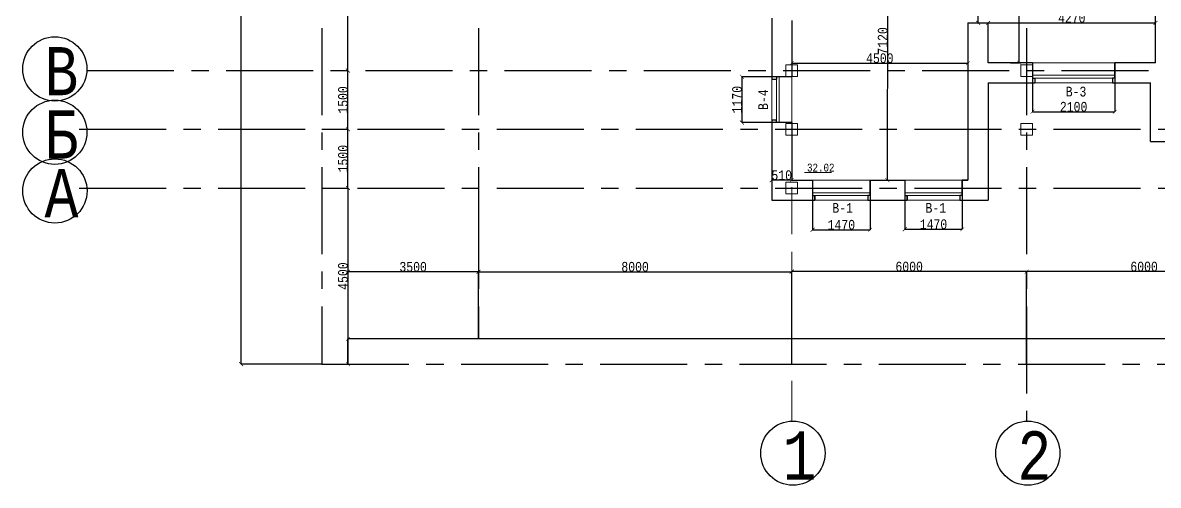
# Model space of a CAD drawing. Header units: millimetres. Extents: x -689206 to 4969298, y -1019800 to 703299.
# Drawn here: x 260733 to 289736, y -94201 to -82380 of the extents above; entities that cross this region are included whole.
import ezdxf

# ---------------------------------------------------------------- set-up
doc = ezdxf.new("R2010")
doc.units = ezdxf.units.MM
doc.linetypes.add('JIS_02_4.0', pattern=[5.5, 4, -1.5])
doc.linetypes.add('осеваяX2', pattern=[101.6, 63.5, -12.7, 12.7, -12.7])
for name, color, linetype, lineweight in [('несущие', 7, 'Continuous', 30), ('ОКНА', 250, 'Continuous', 20), ('РАЗМЕРЫ', 7, 'Continuous', 9), ('сваи', 7, 'JIS_02_4.0', 30), ('стены', 7, 'Continuous', 20)]:
    doc.layers.add(name, color=color, linetype=linetype, lineweight=lineweight)
doc.layers.add('сетка', color=104, linetype='Continuous')
doc.styles.add('Аннотативный', font='isocteur.ttf', dxfattribs={"width": 0.7, "height": 250})
doc.dimstyles.new('Аннотативный', dxfattribs={"dimscale": 0, "dimtxt": 250, "dimasz": 100, "dimexe": 1.25, "dimexo": 0.625, "dimtad": 1, "dimdec": 0, "dimtxsty": 'Аннотативный', "dimblk": 'ARCHTICK', "dimcen": 2.5, "dimadec": 0, "dimazin": 0, "dimtfac": 1, "dimtdec": 0, "dimtmove": 0, "dimatfit": 3, "dimfxl": 1, "dimarcsym": 0})

# ---------------------------------------------------------------- blocks, each defined once
blk = doc.blocks.new('_ArchTick')
at = {"color": 0, "linetype": 'ByBlock', "const_width": 0.15}
blk.add_lwpolyline([(-0.5, -0.5), (0.5, 0.5)], dxfattribs=at)
blk = doc.blocks.new('*D924')
at = {"layer": 'Defpoints', "color": 0, "lineweight": 20, "transparency": 16777216}
for p in [(289663, -82383), (285391, -83074), (289663, -83074)]:
    blk.add_point(p, dxfattribs=at)
at = {"layer": 'стены', "color": 0, "lineweight": -2, "transparency": 16777216}
for p, q in [((285391, -83074), (285391, -82382)), ((285391, -82383), (289663, -82383)), ((289663, -83074), (289663, -82382))]:
    blk.add_line(p, q, dxfattribs=at)
at = {"layer": 'стены', "color": 0, "lineweight": -2, "transparency": 16777216, "xscale": 100, "yscale": 100, "zscale": 100, "rotation": 180}
blk.add_blockref('_ArchTick', (285391, -82383), dxfattribs=at)
at = {"layer": 'стены', "color": 0, "lineweight": -2, "transparency": 16777216, "xscale": 100, "yscale": 100, "zscale": 100}
blk.add_blockref('_ArchTick', (289663, -82383), dxfattribs=at)
at = {"layer": 'стены', "color": 0, "lineweight": 13, "transparency": 16777216, "insert": (287527, -82258), "char_height": 250, "attachment_point": 5, "style": 'Аннотативный'}
blk.add_mtext('4270', dxfattribs=at)
blk = doc.blocks.new('*D963')
at = {"layer": 'Defpoints', "color": 0, "lineweight": 30, "transparency": 16777216}
for p in [(282832, -79287), (282832, -79287), (282817, -86404)]:
    blk.add_point(p, dxfattribs=at)
at = {"layer": 'ОКНА', "color": 0, "lineweight": -2, "transparency": 16777216}
for p, q in [((282817, -86404), (282832, -79287)), ((282832, -79287), (282833, -79287)), ((282818, -86404), (282819, -86404))]:
    blk.add_line(p, q, dxfattribs=at)
at = {"layer": 'ОКНА', "color": 0, "lineweight": -2, "transparency": 16777216, "xscale": 100, "yscale": 100, "zscale": 100}
for p, rotation in [((282832, -79287), 89.88563864919588), ((282817, -86404), 269.8856386491959)]:
    blk.add_blockref('_ArchTick', p, dxfattribs=dict(at, rotation=rotation))
at = {"layer": 'ОКНА', "color": 0, "lineweight": 13, "transparency": 16777216, "insert": (282699, -82846), "char_height": 250, "attachment_point": 5, "rotation": 89.8856, "style": 'Аннотативный'}
blk.add_mtext('7120', dxfattribs=at)
blk = doc.blocks.new('*D964')
at = {"layer": 'Defpoints', "color": 0, "lineweight": 30, "transparency": 16777216}
for p in [(280373, -83042), (284873, -83042), (284873, -83415)]:
    blk.add_point(p, dxfattribs=at)
at = {"layer": 'ОКНА', "color": 0, "lineweight": -2, "transparency": 16777216}
for p, q in [((280373, -83042), (280373, -83416)), ((284873, -83042), (284873, -83416)), ((280373, -83415), (284873, -83415))]:
    blk.add_line(p, q, dxfattribs=at)
at = {"layer": 'ОКНА', "color": 0, "lineweight": -2, "transparency": 16777216, "xscale": 100, "yscale": 100, "zscale": 100, "rotation": 180}
blk.add_blockref('_ArchTick', (280373, -83415), dxfattribs=at)
at = {"layer": 'ОКНА', "color": 0, "lineweight": -2, "transparency": 16777216, "xscale": 100, "yscale": 100, "zscale": 100}
blk.add_blockref('_ArchTick', (284873, -83415), dxfattribs=at)
at = {"layer": 'ОКНА', "color": 0, "lineweight": 13, "transparency": 16777216, "insert": (282623, -83289), "char_height": 250, "attachment_point": 5, "style": 'Аннотативный'}
blk.add_mtext('4500', dxfattribs=at)
blk = doc.blocks.new('*D1010')
at = {"layer": 'Defpoints', "color": 0, "linetype": 'ByBlock', "lineweight": 30, "transparency": 16777216}
for p in [(280373, -83762), (279103, -84932), (280373, -84932)]:
    blk.add_point(p, dxfattribs=at)
at = {"layer": 'РАЗМЕРЫ', "color": 0, "linetype": 'ByBlock', "lineweight": -2, "transparency": 16777216}
for p, q in [((280372, -83762), (279102, -83762)), ((279103, -83762), (279103, -84932)), ((280372, -84932), (279102, -84932))]:
    blk.add_line(p, q, dxfattribs=at)
at = {"layer": 'РАЗМЕРЫ', "color": 0, "linetype": 'ByBlock', "lineweight": -2, "transparency": 16777216, "xscale": 100, "yscale": 100, "zscale": 100}
for p, rotation in [((279103, -83762), 90), ((279103, -84932), 270)]:
    blk.add_blockref('_ArchTick', p, dxfattribs=dict(at, rotation=rotation))
at = {"layer": 'РАЗМЕРЫ', "color": 0, "linetype": 'ByBlock', "lineweight": 13, "transparency": 16777216, "insert": (278978, -84347), "char_height": 250, "attachment_point": 5, "rotation": 90, "style": 'Аннотативный'}
blk.add_mtext('1170', dxfattribs=at)
blk = doc.blocks.new('*D1011')
at = {"layer": 'Defpoints', "color": 0, "linetype": 'ByBlock', "lineweight": 30, "transparency": 16777216}
for p in [(280906, -86404), (282376, -86404), (282376, -87671)]:
    blk.add_point(p, dxfattribs=at)
at = {"layer": 'РАЗМЕРЫ', "color": 0, "linetype": 'ByBlock', "lineweight": -2, "transparency": 16777216}
for p, q in [((280906, -86405), (280906, -87672)), ((282376, -86405), (282376, -87672)), ((280906, -87671), (282376, -87671))]:
    blk.add_line(p, q, dxfattribs=at)
at = {"layer": 'РАЗМЕРЫ', "color": 0, "linetype": 'ByBlock', "lineweight": -2, "transparency": 16777216, "xscale": 100, "yscale": 100, "zscale": 100, "rotation": 180}
blk.add_blockref('_ArchTick', (280906, -87671), dxfattribs=at)
at = {"layer": 'РАЗМЕРЫ', "color": 0, "linetype": 'ByBlock', "lineweight": -2, "transparency": 16777216, "xscale": 100, "yscale": 100, "zscale": 100}
blk.add_blockref('_ArchTick', (282376, -87671), dxfattribs=at)
at = {"layer": 'РАЗМЕРЫ', "color": 0, "linetype": 'ByBlock', "lineweight": 13, "transparency": 16777216, "insert": (281641, -87546), "char_height": 250, "attachment_point": 5, "style": 'Аннотативный'}
blk.add_mtext('1470', dxfattribs=at)
blk = doc.blocks.new('*D1012')
at = {"layer": 'Defpoints', "color": 0, "linetype": 'ByBlock', "lineweight": 30, "transparency": 16777216}
for p in [(283259, -86404), (284729, -86404), (284729, -87658)]:
    blk.add_point(p, dxfattribs=at)
at = {"layer": 'РАЗМЕРЫ', "color": 0, "linetype": 'ByBlock', "lineweight": -2, "transparency": 16777216}
for p, q in [((283259, -86405), (283259, -87659)), ((284729, -86405), (284729, -87659)), ((283259, -87658), (284729, -87658))]:
    blk.add_line(p, q, dxfattribs=at)
at = {"layer": 'РАЗМЕРЫ', "color": 0, "linetype": 'ByBlock', "lineweight": -2, "transparency": 16777216, "xscale": 100, "yscale": 100, "zscale": 100, "rotation": 180}
blk.add_blockref('_ArchTick', (283259, -87658), dxfattribs=at)
at = {"layer": 'РАЗМЕРЫ', "color": 0, "linetype": 'ByBlock', "lineweight": -2, "transparency": 16777216, "xscale": 100, "yscale": 100, "zscale": 100}
blk.add_blockref('_ArchTick', (284729, -87658), dxfattribs=at)
at = {"layer": 'РАЗМЕРЫ', "color": 0, "linetype": 'ByBlock', "lineweight": 13, "transparency": 16777216, "insert": (283994, -87532), "char_height": 250, "attachment_point": 5, "style": 'Аннотативный'}
blk.add_mtext('1470', dxfattribs=at)
blk = doc.blocks.new('*D1030')
at = {"layer": 'Defpoints', "color": 0, "linetype": 'ByBlock', "lineweight": 30, "transparency": 16777216}
for p in [(286523, -83404), (288623, -83404), (288623, -84655)]:
    blk.add_point(p, dxfattribs=at)
at = {"layer": 'РАЗМЕРЫ', "color": 0, "linetype": 'ByBlock', "lineweight": -2, "transparency": 16777216}
for p, q in [((286523, -83405), (286523, -84657)), ((288623, -83405), (288623, -84657)), ((286523, -84655), (288623, -84655))]:
    blk.add_line(p, q, dxfattribs=at)
at = {"layer": 'РАЗМЕРЫ', "color": 0, "linetype": 'ByBlock', "lineweight": -2, "transparency": 16777216, "xscale": 100, "yscale": 100, "zscale": 100, "rotation": 180}
blk.add_blockref('_ArchTick', (286523, -84655), dxfattribs=at)
at = {"layer": 'РАЗМЕРЫ', "color": 0, "linetype": 'ByBlock', "lineweight": -2, "transparency": 16777216, "xscale": 100, "yscale": 100, "zscale": 100}
blk.add_blockref('_ArchTick', (288623, -84655), dxfattribs=at)
at = {"layer": 'РАЗМЕРЫ', "color": 0, "linetype": 'ByBlock', "lineweight": 13, "transparency": 16777216, "insert": (287573, -84530), "char_height": 250, "attachment_point": 5, "style": 'Аннотативный'}
blk.add_mtext('2100', dxfattribs=at)
blk = doc.blocks.new('*D1047')
at = {"layer": 'Defpoints', "color": 0, "linetype": 'ByBlock', "lineweight": 20, "transparency": 16777216}
for p in [(285957, -76344), (286184, -76344), (285957, -83404)]:
    blk.add_point(p, dxfattribs=at)
at = {"layer": 'РАЗМЕРЫ', "color": 0, "linetype": 'ByBlock', "lineweight": -2, "transparency": 16777216}
for p, q in [((285958, -76344), (286186, -76344)), ((286184, -83404), (286184, -76344)), ((285957, -83404), (286185, -83404))]:
    blk.add_line(p, q, dxfattribs=at)
at = {"layer": 'РАЗМЕРЫ', "color": 0, "linetype": 'ByBlock', "lineweight": -2, "transparency": 16777216, "xscale": 100, "yscale": 100, "zscale": 100}
for p, rotation in [((286184, -76344), 89.99630299813984), ((286184, -83404), 269.9963029981398)]:
    blk.add_blockref('_ArchTick', p, dxfattribs=dict(at, rotation=rotation))
at = {"layer": 'РАЗМЕРЫ', "color": 0, "linetype": 'ByBlock', "lineweight": 20, "transparency": 16777216, "insert": (286059, -79874), "char_height": 250, "attachment_point": 5, "rotation": 89.9963, "style": 'Аннотативный'}
blk.add_mtext('7060', dxfattribs=at)
blk = doc.blocks.new('*D1048')
at = {"layer": 'Defpoints', "color": 0, "linetype": 'ByBlock', "lineweight": 30, "transparency": 16777216}
for p in [(279863, -86404), (279863, -86404), (280373, -86404)]:
    blk.add_point(p, dxfattribs=at)
at = {"layer": 'РАЗМЕРЫ', "color": 0, "linetype": 'ByBlock', "lineweight": -2, "transparency": 16777216}
for p, q in [((279863, -86404), (279863, -86403)), ((280373, -86404), (279863, -86404)), ((280373, -86404), (280373, -86403))]:
    blk.add_line(p, q, dxfattribs=at)
at = {"layer": 'РАЗМЕРЫ', "color": 0, "linetype": 'ByBlock', "lineweight": -2, "transparency": 16777216, "xscale": 100, "yscale": 100, "zscale": 100, "rotation": 180}
blk.add_blockref('_ArchTick', (279863, -86404), dxfattribs=at)
at = {"layer": 'РАЗМЕРЫ', "color": 0, "linetype": 'ByBlock', "lineweight": -2, "transparency": 16777216, "xscale": 100, "yscale": 100, "zscale": 100}
blk.add_blockref('_ArchTick', (280373, -86404), dxfattribs=at)
at = {"layer": 'РАЗМЕРЫ', "color": 0, "linetype": 'ByBlock', "lineweight": 13, "transparency": 16777216, "insert": (280118, -86279), "char_height": 250, "attachment_point": 5, "style": 'Аннотативный'}
blk.add_mtext('510', dxfattribs=at)
blk = doc.blocks.new('*D1390')
at = {"layer": 'Defpoints', "color": 0, "lineweight": 20, "ltscale": 150, "transparency": 16777216}
for p in [(285134, -79292), (285134, -79292), (285128, -82383)]:
    blk.add_point(p, dxfattribs=at)
at = {"layer": 'РАЗМЕРЫ', "color": 0, "lineweight": -2, "ltscale": 150, "transparency": 16777216}
for p, q in [((285134, -82383), (285134, -79292)), ((285135, -79292), (285135, -79292)), ((285128, -82383), (285135, -82383))]:
    blk.add_line(p, q, dxfattribs=at)
at = {"layer": 'РАЗМЕРЫ', "color": 0, "lineweight": -2, "ltscale": 150, "transparency": 16777216, "xscale": 100, "yscale": 100, "zscale": 100}
for p, rotation in [((285134, -79292), 90), ((285134, -82383), 270)]:
    blk.add_blockref('_ArchTick', p, dxfattribs=dict(at, rotation=rotation))
at = {"layer": 'РАЗМЕРЫ', "color": 0, "lineweight": 20, "ltscale": 150, "transparency": 16777216, "insert": (285008, -80838), "char_height": 250, "attachment_point": 5, "rotation": 90, "style": 'Аннотативный'}
blk.add_mtext('3090', dxfattribs=at)
blk = doc.blocks.new('*D1408')
at = {"layer": 'Defpoints', "color": 0, "linetype": 'ByBlock', "lineweight": 20, "ltscale": 35, "transparency": 16777216}
for p in [(286373, -88740), (286373, -91104), (292373, -91104)]:
    blk.add_point(p, dxfattribs=at)
at = {"layer": 'сваи', "color": 0, "linetype": 'ByBlock', "lineweight": -2, "ltscale": 35, "transparency": 16777216}
for p, q in [((286373, -91104), (286373, -88739)), ((292373, -88740), (286373, -88740)), ((292373, -91104), (292373, -88739))]:
    blk.add_line(p, q, dxfattribs=at)
at = {"layer": 'сваи', "color": 0, "linetype": 'ByBlock', "lineweight": -2, "ltscale": 35, "transparency": 16777216, "xscale": 100, "yscale": 100, "zscale": 100, "rotation": 180}
blk.add_blockref('_ArchTick', (286373, -88740), dxfattribs=at)
at = {"layer": 'сваи', "color": 0, "linetype": 'ByBlock', "lineweight": -2, "ltscale": 35, "transparency": 16777216, "xscale": 100, "yscale": 100, "zscale": 100}
blk.add_blockref('_ArchTick', (292373, -88740), dxfattribs=at)
at = {"layer": 'сваи', "color": 0, "linetype": 'ByBlock', "lineweight": 20, "ltscale": 35, "transparency": 16777216, "insert": (289373, -88614), "char_height": 250, "attachment_point": 5, "style": 'Аннотативный'}
blk.add_mtext('6000', dxfattribs=at)
blk = doc.blocks.new('*D1409')
at = {"layer": 'Defpoints', "color": 0, "linetype": 'ByBlock', "lineweight": 20, "ltscale": 35, "transparency": 16777216}
for p in [(280373, -88740), (280373, -91104), (286373, -91104)]:
    blk.add_point(p, dxfattribs=at)
at = {"layer": 'сваи', "color": 0, "linetype": 'ByBlock', "lineweight": -2, "ltscale": 35, "transparency": 16777216}
for p, q in [((280373, -91104), (280373, -88739)), ((286373, -88740), (280373, -88740)), ((286373, -91104), (286373, -88739))]:
    blk.add_line(p, q, dxfattribs=at)
at = {"layer": 'сваи', "color": 0, "linetype": 'ByBlock', "lineweight": -2, "ltscale": 35, "transparency": 16777216, "xscale": 100, "yscale": 100, "zscale": 100, "rotation": 180}
blk.add_blockref('_ArchTick', (280373, -88740), dxfattribs=at)
at = {"layer": 'сваи', "color": 0, "linetype": 'ByBlock', "lineweight": -2, "ltscale": 35, "transparency": 16777216, "xscale": 100, "yscale": 100, "zscale": 100}
blk.add_blockref('_ArchTick', (286373, -88740), dxfattribs=at)
at = {"layer": 'сваи', "color": 0, "linetype": 'ByBlock', "lineweight": 20, "ltscale": 35, "transparency": 16777216, "insert": (283373, -88614), "char_height": 250, "attachment_point": 5, "style": 'Аннотативный'}
blk.add_mtext('6000', dxfattribs=at)
blk = doc.blocks.new('*D1410')
at = {"layer": 'Defpoints', "color": 0, "linetype": 'ByBlock', "lineweight": 20, "ltscale": 35, "transparency": 16777216}
for p in [(268373, -85104), (269040, -85104), (268373, -86604)]:
    blk.add_point(p, dxfattribs=at)
at = {"layer": 'сваи', "color": 0, "linetype": 'ByBlock', "lineweight": -2, "ltscale": 35, "transparency": 16777216}
for p, q in [((268373, -85104), (269041, -85104)), ((269040, -86604), (269040, -85104)), ((268373, -86604), (269041, -86604))]:
    blk.add_line(p, q, dxfattribs=at)
at = {"layer": 'сваи', "color": 0, "linetype": 'ByBlock', "lineweight": -2, "ltscale": 35, "transparency": 16777216, "xscale": 100, "yscale": 100, "zscale": 100}
for p, rotation in [((269040, -85104), 90), ((269040, -86604), 270)]:
    blk.add_blockref('_ArchTick', p, dxfattribs=dict(at, rotation=rotation))
at = {"layer": 'сваи', "color": 0, "linetype": 'ByBlock', "lineweight": 20, "ltscale": 35, "transparency": 16777216, "insert": (268914, -85854), "char_height": 250, "attachment_point": 5, "rotation": 90, "style": 'Аннотативный'}
blk.add_mtext('1500', dxfattribs=at)
blk = doc.blocks.new('*D1411')
at = {"layer": 'Defpoints', "color": 0, "linetype": 'ByBlock', "lineweight": 20, "ltscale": 35, "transparency": 16777216}
for p in [(269040, -83604), (269040, -83604), (269040, -85104)]:
    blk.add_point(p, dxfattribs=at)
at = {"layer": 'сваи', "color": 0, "linetype": 'ByBlock', "lineweight": -2, "ltscale": 35, "transparency": 16777216}
for p, q in [((269039, -83604), (269039, -83604)), ((269040, -85104), (269040, -83604)), ((269039, -85104), (269039, -85104))]:
    blk.add_line(p, q, dxfattribs=at)
at = {"layer": 'сваи', "color": 0, "linetype": 'ByBlock', "lineweight": -2, "ltscale": 35, "transparency": 16777216, "xscale": 100, "yscale": 100, "zscale": 100}
for p, rotation in [((269040, -83604), 90), ((269040, -85104), 270)]:
    blk.add_blockref('_ArchTick', p, dxfattribs=dict(at, rotation=rotation))
at = {"layer": 'сваи', "color": 0, "linetype": 'ByBlock', "lineweight": 20, "ltscale": 35, "transparency": 16777216, "insert": (268914, -84354), "char_height": 250, "attachment_point": 5, "rotation": 90, "style": 'Аннотативный'}
blk.add_mtext('1500', dxfattribs=at)
blk = doc.blocks.new('*D1412')
at = {"layer": 'Defpoints', "color": 0, "linetype": 'ByBlock', "lineweight": 20, "ltscale": 35, "transparency": 16777216}
for p in [(269040, -79102), (269040, -79102), (269040, -83604)]:
    blk.add_point(p, dxfattribs=at)
at = {"layer": 'сваи', "color": 0, "linetype": 'ByBlock', "lineweight": -2, "ltscale": 35, "transparency": 16777216}
for p, q in [((269040, -83604), (269040, -79102)), ((269041, -79102), (269041, -79102)), ((269041, -83604), (269041, -83604))]:
    blk.add_line(p, q, dxfattribs=at)
at = {"layer": 'сваи', "color": 0, "linetype": 'ByBlock', "lineweight": -2, "ltscale": 35, "transparency": 16777216, "xscale": 100, "yscale": 100, "zscale": 100}
for p, rotation in [((269040, -79102), 90), ((269040, -83604), 270)]:
    blk.add_blockref('_ArchTick', p, dxfattribs=dict(at, rotation=rotation))
at = {"layer": 'сваи', "color": 0, "linetype": 'ByBlock', "lineweight": 20, "ltscale": 35, "transparency": 16777216, "insert": (268914, -81353), "char_height": 250, "attachment_point": 5, "rotation": 90, "style": 'Аннотативный'}
blk.add_mtext('4500', dxfattribs=at)
blk = doc.blocks.new('*D1421')
at = {"layer": 'Defpoints', "color": 0, "linetype": 'ByBlock', "lineweight": 20, "ltscale": 35, "transparency": 16777216}
for p in [(266310, -49100), (268373, -49100), (268373, -91104)]:
    blk.add_point(p, dxfattribs=at)
at = {"layer": 'сваи', "color": 0, "linetype": 'ByBlock', "lineweight": -2, "ltscale": 35, "transparency": 16777216}
for p, q in [((268372, -49100), (266309, -49100)), ((266310, -91104), (266310, -49100)), ((268372, -91104), (266309, -91104))]:
    blk.add_line(p, q, dxfattribs=at)
at = {"layer": 'сваи', "color": 0, "linetype": 'ByBlock', "lineweight": -2, "ltscale": 35, "transparency": 16777216, "xscale": 100, "yscale": 100, "zscale": 100}
for p, rotation in [((266310, -49100), 90), ((266310, -91104), 270)]:
    blk.add_blockref('_ArchTick', p, dxfattribs=dict(at, rotation=rotation))
at = {"layer": 'сваи', "color": 0, "linetype": 'ByBlock', "lineweight": 20, "ltscale": 35, "transparency": 16777216, "insert": (266184, -70102), "char_height": 250, "attachment_point": 5, "rotation": 90, "style": 'Аннотативный'}
blk.add_mtext('42000', dxfattribs=at)
blk = doc.blocks.new('*D1422')
at = {"layer": 'Defpoints', "color": 0, "linetype": 'ByBlock', "lineweight": 20, "ltscale": 35, "transparency": 16777216}
for p in [(268373, -86604), (268373, -91104), (269040, -91104)]:
    blk.add_point(p, dxfattribs=at)
at = {"layer": 'сваи', "color": 0, "linetype": 'ByBlock', "lineweight": -2, "ltscale": 35, "transparency": 16777216}
for p, q in [((268373, -86604), (269041, -86604)), ((269040, -86604), (269040, -91104)), ((268373, -91104), (269041, -91104))]:
    blk.add_line(p, q, dxfattribs=at)
at = {"layer": 'сваи', "color": 0, "linetype": 'ByBlock', "lineweight": -2, "ltscale": 35, "transparency": 16777216, "xscale": 100, "yscale": 100, "zscale": 100}
for p, rotation in [((269040, -86604), 90), ((269040, -91104), 270)]:
    blk.add_blockref('_ArchTick', p, dxfattribs=dict(at, rotation=rotation))
at = {"layer": 'сваи', "color": 0, "linetype": 'ByBlock', "lineweight": 20, "ltscale": 35, "transparency": 16777216, "insert": (268914, -88854), "char_height": 250, "attachment_point": 5, "rotation": 90, "style": 'Аннотативный'}
blk.add_mtext('4500', dxfattribs=at)
blk = doc.blocks.new('*D1423')
at = {"layer": 'Defpoints', "color": 0, "linetype": 'ByBlock', "lineweight": 20, "ltscale": 35, "transparency": 16777216}
for p in [(280373, -88746), (272373, -90460), (280373, -90460)]:
    blk.add_point(p, dxfattribs=at)
at = {"layer": 'сваи', "color": 0, "linetype": 'ByBlock', "lineweight": -2, "ltscale": 35, "transparency": 16777216}
for p, q in [((272373, -90459), (272373, -88745)), ((272373, -88746), (280373, -88746)), ((280373, -90459), (280373, -88745))]:
    blk.add_line(p, q, dxfattribs=at)
at = {"layer": 'сваи', "color": 0, "linetype": 'ByBlock', "lineweight": -2, "ltscale": 35, "transparency": 16777216, "xscale": 100, "yscale": 100, "zscale": 100, "rotation": 180}
blk.add_blockref('_ArchTick', (272373, -88746), dxfattribs=at)
at = {"layer": 'сваи', "color": 0, "linetype": 'ByBlock', "lineweight": -2, "ltscale": 35, "transparency": 16777216, "xscale": 100, "yscale": 100, "zscale": 100}
blk.add_blockref('_ArchTick', (280373, -88746), dxfattribs=at)
at = {"layer": 'сваи', "color": 0, "linetype": 'ByBlock', "lineweight": 20, "ltscale": 35, "transparency": 16777216, "insert": (276373, -88620), "char_height": 250, "attachment_point": 5, "style": 'Аннотативный'}
blk.add_mtext('8000', dxfattribs=at)
blk = doc.blocks.new('*D1424')
at = {"layer": 'Defpoints', "color": 0, "linetype": 'ByBlock', "lineweight": 20, "ltscale": 35, "transparency": 16777216}
for p in [(269036, -86604), (272373, -86604), (269036, -88746)]:
    blk.add_point(p, dxfattribs=at)
at = {"layer": 'сваи', "color": 0, "linetype": 'ByBlock', "lineweight": -2, "ltscale": 35, "transparency": 16777216}
for p, q in [((269036, -86605), (269036, -88747)), ((272373, -86605), (272373, -88747)), ((272373, -88746), (269036, -88746))]:
    blk.add_line(p, q, dxfattribs=at)
at = {"layer": 'сваи', "color": 0, "linetype": 'ByBlock', "lineweight": -2, "ltscale": 35, "transparency": 16777216, "xscale": 100, "yscale": 100, "zscale": 100, "rotation": 180}
blk.add_blockref('_ArchTick', (269036, -88746), dxfattribs=at)
at = {"layer": 'сваи', "color": 0, "linetype": 'ByBlock', "lineweight": -2, "ltscale": 35, "transparency": 16777216, "xscale": 100, "yscale": 100, "zscale": 100}
blk.add_blockref('_ArchTick', (272373, -88746), dxfattribs=at)
at = {"layer": 'сваи', "color": 0, "linetype": 'ByBlock', "lineweight": 20, "ltscale": 35, "transparency": 16777216, "insert": (270704, -88620), "char_height": 250, "attachment_point": 5, "style": 'Аннотативный'}
blk.add_mtext('3500', dxfattribs=at)
blk = doc.blocks.new('*D1425')
at = {"layer": 'Defpoints', "color": 0, "linetype": 'ByBlock', "lineweight": 20, "ltscale": 35, "transparency": 16777216}
for p in [(269040, -90460), (269040, -91104), (322373, -91104)]:
    blk.add_point(p, dxfattribs=at)
at = {"layer": 'сваи', "color": 0, "linetype": 'ByBlock', "lineweight": -2, "ltscale": 35, "transparency": 16777216}
for p, q in [((269040, -91104), (269040, -90459)), ((322373, -90460), (269040, -90460)), ((322373, -91104), (322373, -90459))]:
    blk.add_line(p, q, dxfattribs=at)
at = {"layer": 'сваи', "color": 0, "linetype": 'ByBlock', "lineweight": -2, "ltscale": 35, "transparency": 16777216, "xscale": 100, "yscale": 100, "zscale": 100, "rotation": 180}
blk.add_blockref('_ArchTick', (269040, -90460), dxfattribs=at)
at = {"layer": 'сваи', "color": 0, "linetype": 'ByBlock', "lineweight": -2, "ltscale": 35, "transparency": 16777216, "xscale": 100, "yscale": 100, "zscale": 100}
blk.add_blockref('_ArchTick', (322373, -90460), dxfattribs=at)
at = {"layer": 'сваи', "color": 0, "linetype": 'ByBlock', "lineweight": 20, "ltscale": 35, "transparency": 16777216, "insert": (295706, -90334), "char_height": 250, "attachment_point": 5, "style": 'Аннотативный'}
blk.add_mtext('53400', dxfattribs=at)

msp = doc.modelspace()

# ---------------------------------------------------------------- linework, layer by layer
at = {"layer": 'несущие', "color": 0}
for p, q in [((286522.7, -83404.3), (285390.8, -83404.3)), ((286522.7, -83404.3), (286522.7, -83794.3)), ((289662.8, -83404.3), (288622.7, -83404.3)), ((280372.7, -83761.8), (279982.7, -83761.8)), ((286522.7, -83794.3), (286582.7, -83794.3)), ((286582.7, -83794.3), (286582.7, -83914.3)), ((285390.8, -83914.3), (286582.7, -83914.3)), ((288562.7, -83914.3), (289532.8, -83914.3)), ((289532.8, -85414.3), (289532.8, -83914.3)), ((279982.7, -84871.8), (279862.7, -84871.8)), ((279982.7, -84931.8), (279982.7, -84871.8)), ((280372.7, -84931.8), (279982.7, -84931.8)), ((289532.8, -85414.3), (290251.9, -85414.3))]:
    msp.add_line(p, q, dxfattribs=at)
at = {"layer": 'несущие', "lineweight": 30}
for p, q in [((280372.7, -86404.3), (280905.9, -86404.3)), ((282375.9, -86404.3), (283258.8, -86404.3)), ((284728.8, -86404.3), (284872.8, -86404.3)), ((284872.8, -86404.3), (284728.8, -86404.3)), ((279862.7, -86914.3), (280965.9, -86914.3)), ((282315.9, -86914.3), (283318.8, -86914.3)), ((284668.8, -86914.3), (285390.8, -86914.3))]:
    msp.add_line(p, q, dxfattribs=at)
at = {"layer": 'ОКНА', "color": 0}
for p, q in [((286522.7, -83404.3), (288622.7, -83404.3)), ((280372.7, -84931.8), (280372.7, -83754.3)), ((288562.7, -83914.3), (286582.7, -83914.3)), ((280905.9, -86404.3), (282375.9, -86404.3)), ((283258.8, -86404.3), (284728.8, -86404.3)), ((280965.9, -86914.3), (282315.9, -86914.3)), ((283318.8, -86914.3), (284668.8, -86914.3))]:
    msp.add_line(p, q, dxfattribs=at)
at = {"layer": 'ОКНА', "color": 18, "true_color": 0x000000}
for p, q in [((280052.7, -83761.8), (280052.7, -84931.8)), ((279982.7, -83821.8), (279982.7, -84931.8)), ((280905.9, -86724.3), (282375.9, -86724.3)), ((280965.9, -86794.3), (282315.9, -86794.3)), ((283258.8, -86724.3), (284728.8, -86724.3)), ((283318.8, -86794.3), (284668.8, -86794.3))]:
    msp.add_line(p, q, dxfattribs=at)
at = {"layer": 'ОКНА'}
for p, q in [((286522.7, -83724.3), (288622.7, -83724.3)), ((286522.7, -83794.3), (288562.7, -83794.3))]:
    msp.add_line(p, q, dxfattribs=at)
at = {"layer": 'ОКНА', "color": 18, "lineweight": 30, "true_color": 0x000000}
for p, q in [((280905.9, -86794.3), (280965.9, -86794.3)), ((280965.9, -86914.3), (280965.9, -86794.3)), ((282375.9, -86794.3), (282315.9, -86794.3)), ((282315.9, -86794.3), (282315.9, -86914.3)), ((283258.8, -86794.3), (283318.8, -86794.3)), ((283318.8, -86914.3), (283318.8, -86794.3)), ((284728.8, -86794.3), (284668.8, -86794.3)), ((284668.8, -86794.3), (284668.8, -86914.3))]:
    msp.add_line(p, q, dxfattribs=at)
at = {"layer": 'ОКНА', "color": 7, "lineweight": 30, "true_color": 0xffffff}
for p, q in [((280965.9, -86794.3), (280965.9, -86914.3)), ((283318.8, -86794.3), (283318.8, -86914.3))]:
    msp.add_line(p, q, dxfattribs=at)
at = {"layer": 'РАЗМЕРЫ', "color": 0}
msp.add_line((289662.8, -83404.3), (288622.7, -83404.3), dxfattribs=at)
at = {"layer": 'РАЗМЕРЫ', "lineweight": 30}
for p, q in [((279982.7, -83761.8), (279982.7, -83821.8)), ((288622.7, -83794.3), (288562.7, -83794.3)), ((288562.7, -83794.3), (288562.7, -83914.3)), ((279862.7, -83821.8), (279982.7, -83821.8))]:
    msp.add_line(p, q, dxfattribs=at)
at = {"layer": 'РАЗМЕРЫ'}
for p, q in [((279862.7, -84871.8), (279862.7, -83821.8)), ((280696.1, -86206.4), (281385.3, -86206.4))]:
    msp.add_line(p, q, dxfattribs=at)
at = {"layer": 'сетка'}
for centre in [(261553.2, -83560.6), (261553.2, -85179.6), (261555.5, -86679.6), (280403.4, -93380), (286403.4, -93380)]:
    msp.add_circle(centre, 820.6, dxfattribs=at)
at = {"layer": 'стены', "linetype": 'осеваяX2', "lineweight": 25, "ltscale": 35}
for p, q in [((268372.7, -46956.8), (268372.7, -91104.3)), ((272372.7, -46956.8), (272372.7, -90460)), ((286372.7, -46956.8), (286372.7, -92560)), ((262372.7, -83604.3), (328372.7, -83604.3)), ((262170.4, -85104.3), (328372.7, -85104.3)), ((262170.4, -86604.3), (328372.7, -86604.3)), ((268372.7, -91104.3), (327922.7, -91104.3))]:
    msp.add_line(p, q, dxfattribs=at)
at = {"layer": 'стены', "lineweight": 30}
for p, q in [((289662.8, -83404.3), (289662.8, -81907)), ((279862.7, -82261.3), (279862.7, -83821.8)), ((280372.7, -82321.3), (280372.7, -83761.8)), ((284872.8, -82383.3), (284872.8, -86404.3)), ((284872.8, -82383.3), (285382.8, -82383.3)), ((285390.8, -83404.3), (285390.8, -82391.3)), ((288622.7, -83794.3), (288622.7, -83404.3)), ((280372.7, -83761.8), (279982.7, -83761.8)), ((285390.8, -83914.3), (285390.8, -86914.3)), ((279862.7, -84871.8), (279862.7, -86914.3)), ((280372.7, -84931.8), (280372.7, -86404.3))]:
    msp.add_line(p, q, dxfattribs=at)
at = {"layer": 'стены', "color": 1, "linetype": 'осеваяX2', "ltscale": 10}
msp.add_line((280372.7, -82321.3), (280372.7, -82831.8), dxfattribs=at)
at = {"layer": 'стены', "linetype": 'JIS_02_4.0', "lineweight": 18, "ltscale": 300}
msp.add_line((280372.7, -84931.8), (280372.7, -92560), dxfattribs=at)
at = {"layer": 'стены'}
msp.add_line((279862.7, -85521.8), (279862.7, -85542.3), dxfattribs=at)
at = {"layer": 'стены', "color": 18, "lineweight": 30, "true_color": 0x000000}
for p, q in [((280905.9, -86404.3), (280905.9, -86794.3)), ((282375.9, -86794.3), (282375.9, -86404.3)), ((283258.8, -86404.3), (283258.8, -86794.3)), ((284728.8, -86794.3), (284728.8, -86404.3))]:
    msp.add_line(p, q, dxfattribs=at)
at = {"layer": 'стены', "lineweight": 20}
for points in [[(280222.7, -83454.3), (280522.7, -83454.3), (280522.7, -83754.3), (280222.7, -83754.3)], [(286222.7, -83454.3), (286522.7, -83454.3), (286522.7, -83754.3), (286222.7, -83754.3)], [(280222.7, -84954.3), (280522.7, -84954.3), (280522.7, -85254.3), (280222.7, -85254.3)], [(286222.7, -84954.3), (286522.7, -84954.3), (286522.7, -85254.3), (286222.7, -85254.3)], [(280222.7, -86454.3), (280522.7, -86454.3), (280522.7, -86754.3), (280222.7, -86754.3)]]:
    msp.add_lwpolyline(points, close=True, dxfattribs=at)

# ---------------------------------------------------------------- texts
at = {"layer": 'РАЗМЕРЫ', "lineweight": 20, "ltscale": 150, "insert": (279520, -84610), "char_height": 250, "width": 922.913, "attachment_point": 1, "rotation": 90, "style": 'Аннотативный'}
msp.add_mtext('В-4', dxfattribs=at)
at = {"layer": 'РАЗМЕРЫ', "lineweight": 20, "ltscale": 150, "char_height": 250, "width": 922.913, "attachment_point": 1, "style": 'Аннотативный'}
for s, insert in [('В-3', (287372, -84015.7)), ('В-1', (281410, -86987.1)), ('В-1', (283790, -86987.1))]:
    msp.add_mtext(s, dxfattribs=dict(at, insert=insert))
at = {"layer": 'РАЗМЕРЫ', "insert": (280764.3, -85982.3), "char_height": 200, "width": 656.117, "attachment_point": 1, "style": 'Аннотативный'}
msp.add_mtext('32.02', dxfattribs=at)
at = {"layer": 'сетка', "color": 0, "char_height": 1230.9, "width": 181.646, "attachment_point": 1, "style": 'Аннотативный'}
for s, insert in [('В', (261289, -83002.5)), ('Б', (261289, -84621.4)), ('А', (261291.3, -86121.4)), ('2', (286139.1, -92821.9)), ('1', (280139.1, -92821.9))]:
    msp.add_mtext(s, dxfattribs=dict(at, insert=insert))

# ---------------------------------------------------------------- dimensions: what is measured, and where the dimension line sits
at = {"layer": 'ОКНА', "lineweight": 13}
dim = msp.add_aligned_dim(p1=(282817.3, -86404.3), p2=(282831.5, -79287.2), distance=0, text='7120', dimstyle='Аннотативный', dxfattribs=at)
dim.commit()
dim.dimension.update_dxf_attribs({"geometry": '*D963', "text_midpoint": (282698.8, -82845.5)})
dim = msp.add_aligned_dim(p1=(280372.7, -83041.5), p2=(284872.8, -83041.5), distance=-373, dimstyle='Аннотативный', dxfattribs=at)
dim.commit()
dim.dimension.update_dxf_attribs({"geometry": '*D964', "text_midpoint": (282622.7, -83288.9)})
at = {"layer": 'РАЗМЕРЫ', "linetype": 'ByBlock', "lineweight": 20}
dim = msp.add_aligned_dim(p1=(285956.7, -83404.3), p2=(285957.2, -76344.3), distance=-227.2, dimstyle='Аннотативный', dxfattribs=at)
dim.commit()
dim.dimension.update_dxf_attribs({"geometry": '*D1047', "text_midpoint": (286058.6, -79874.3)})
at = {"layer": 'РАЗМЕРЫ', "lineweight": 20, "ltscale": 150}
dim = msp.add_linear_dim(base=(285133.9, -79291.8), p1=(285127.8, -82383.3), p2=(285133.9, -79291.8), angle=90, text='3090', dimstyle='Аннотативный', dxfattribs=at)
dim.commit()
dim.dimension.update_dxf_attribs({"geometry": '*D1390', "text_midpoint": (285008.3, -80837.6)})
at = {"layer": 'РАЗМЕРЫ', "color": 18, "linetype": 'ByBlock', "lineweight": 13, "true_color": 0x000000}
for base, p1, p2, picture, middle in [((288622.7, -84655.5), (286522.7, -83404.3), (288622.7, -83404.3), '*D1030', (287572.7, -84529.9)), ((282375.9, -87671.2), (280905.9, -86404.3), (282375.9, -86404.3), '*D1011', (281640.9, -87545.5)), ((284728.8, -87658.1), (283258.8, -86404.3), (284728.8, -86404.3), '*D1012', (283993.8, -87532.4))]:
    dim = msp.add_linear_dim(base=base, p1=p1, p2=p2, dimstyle='Аннотативный', dxfattribs=at)
    dim.commit()
    dim.dimension.update_dxf_attribs({"geometry": picture, "text_midpoint": middle})
dim = msp.add_linear_dim(base=(279103.3, -84931.8), p1=(280372.7, -83761.8), p2=(280372.7, -84931.8), angle=90, dimstyle='Аннотативный', dxfattribs=at)
dim.commit()
dim.dimension.update_dxf_attribs({"geometry": '*D1010', "text_midpoint": (278977.7, -84346.8)})
dim = msp.add_aligned_dim(p1=(280372.7, -86404.3), p2=(279862.7, -86404.3), distance=0, dimstyle='Аннотативный', dxfattribs=at)
dim.commit()
dim.dimension.update_dxf_attribs({"geometry": '*D1048', "text_midpoint": (280117.7, -86278.7)})
at = {"layer": 'сваи', "linetype": 'ByBlock', "lineweight": 20, "ltscale": 35}
for base, p1, p2, text, picture, middle in [((266310, -49100.3), (268372.7, -91104.3), (268372.7, -49100.3), '42000', '*D1421', (266184.4, -70102.3)), ((269040, -79102.3), (269040, -83604.3), (269040, -79102.3), '4500', '*D1412', (268914.4, -81353.3))]:
    dim = msp.add_linear_dim(base=base, p1=p1, p2=p2, angle=90, text=text, dimstyle='Аннотативный', dxfattribs=at)
    dim.commit()
    dim.dimension.update_dxf_attribs({"geometry": picture, "text_midpoint": middle})
for base, p1, p2, picture, middle in [((269040, -83604.3), (269040, -85104.3), (269040, -83604.3), '*D1411', (268914.4, -84354.3)), ((269040, -85104.3), (268372.7, -86604.3), (268372.7, -85104.3), '*D1410', (268914.4, -85854.3)), ((269040, -91104.3), (268372.7, -86604.3), (268372.7, -91104.3), '*D1422', (268914.4, -88854.3))]:
    dim = msp.add_linear_dim(base=base, p1=p1, p2=p2, angle=90, dimstyle='Аннотативный', dxfattribs=at)
    dim.commit()
    dim.dimension.update_dxf_attribs({"geometry": picture, "text_midpoint": middle})
for base, p1, p2, text, picture, middle in [((269036.3, -88745.9), (272372.7, -86604.3), (269036.3, -86604.3), '3500', '*D1424', (270704.5, -88620.3)), ((269040, -90460), (322372.7, -91104.3), (269040, -91104.3), '53400', '*D1425', (295706.4, -90334.4))]:
    dim = msp.add_linear_dim(base=base, p1=p1, p2=p2, text=text, dimstyle='Аннотативный', dxfattribs=at)
    dim.commit()
    dim.dimension.update_dxf_attribs({"geometry": picture, "text_midpoint": middle})
for base, p1, p2, picture, middle in [((280372.7, -88745.9), (272372.7, -90460), (280372.7, -90460), '*D1423', (276372.7, -88620.3)), ((280372.7, -88740), (286372.7, -91104.3), (280372.7, -91104.3), '*D1409', (283372.7, -88614.4)), ((286372.7, -88740), (292372.7, -91104.3), (286372.7, -91104.3), '*D1408', (289372.7, -88614.4))]:
    dim = msp.add_linear_dim(base=base, p1=p1, p2=p2, dimstyle='Аннотативный', dxfattribs=at)
    dim.commit()
    dim.dimension.update_dxf_attribs({"geometry": picture, "text_midpoint": middle})
at = {"layer": 'стены', "lineweight": 13}
dim = msp.add_linear_dim(base=(289662.8, -82383.3), p1=(285390.8, -83074.3), p2=(289662.8, -83074.3), text='4270', dimstyle='Аннотативный', dxfattribs=at)
dim.commit()
dim.dimension.update_dxf_attribs({"geometry": '*D924', "text_midpoint": (287526.8, -82257.7)})

doc.saveas('drawing.dxf')
